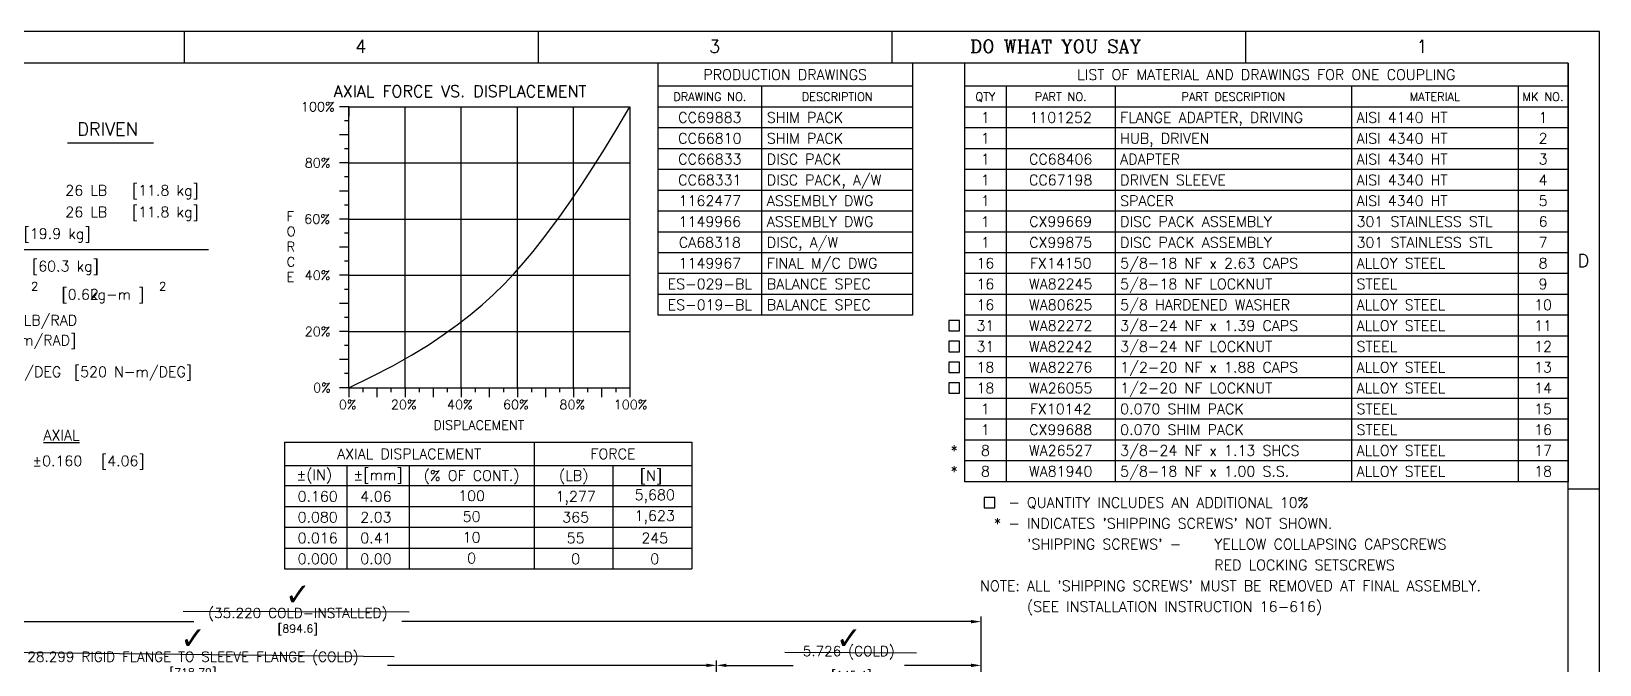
# Model space of a CAD drawing. Header units: inches. Extents: x 0 to 61.2, y 0 to 39.6.
# Drawn here: x 27.29 to 61.2, y 25.91 to 39.6 of the extents above; entities that cross this region are included whole.
import ezdxf
from ezdxf.enums import TextEntityAlignment as Align

# ---------------------------------------------------------------- set-up
doc = ezdxf.new("R2010")
doc.units = ezdxf.units.IN
doc.header["$LTSCALE"] = 0.54
doc.header["$MEASUREMENT"] = 0
for name, color, linetype in [('BORDER', 5, 'Continuous'), ('DIM', 1, 'Continuous'), ('DIM_QC_PASS', 3, 'Continuous'), ('TEXT', 2, 'Continuous'), ('XHATCH', 3, 'Continuous')]:
    doc.layers.add(name, color=color, linetype=linetype)
doc.styles.add('ROMANC', font='romanc', dxfattribs={"height": 0.1563})
doc.styles.add('ROMANS', font='romans')
doc.styles.get("Standard").update_dxf_attribs({"font": 'romans.shx'})
doc.dimstyles.new('Standard$0', dxfattribs={"dimtxt": 0.156, "dimasz": 0.156, "dimexe": 0.0625, "dimexo": 0.0625, "dimgap": 0.09, "dimtad": 0, "dimdec": 3, "dimzin": 4, "dimdsep": 46, "dimtxsty": 'ROMANS', "dimcen": 0, "dimclrd": 1, "dimclre": 1, "dimclrt": 2, "dimazin": 1, "dimtfac": 0.8, "dimtdec": 3, "dimtofl": 0, "dimtmove": 0, "dimatfit": 3, "dimfxl": 1, "dimtolj": 1, "dimtzin": 4, "dimlwd": -1, "dimlwe": -1, "dimarcsym": 0})

# ---------------------------------------------------------------- blocks, each defined once
blk = doc.blocks.new('KF')
at = {"layer": 'BORDER', "color": 5, "linetype": 'Continuous', "extrusion": (0, 1, 0)}
for p, q in [((34, 22), (0, 22)), ((17, 21.62), (17, 22)), ((21.25, 21.62), (21.25, 22)), ((25.5, 21.62), (25.5, 22)), ((29.75, 21.62), (29.75, 22)), ((34, 0), (34, 22)), ((33.62, 21.62), (0.38, 21.62)), ((33.62, 0.38), (33.62, 21.62)), ((18.973, 21.095), (18.86, 21.095)), ((18.973, 20.926), (18.919, 20.926)), ((18.973, 21.095), (22.348, 21.095)), ((18.973, 17.72), (18.973, 21.095)), ((18.973, 21.095), (18.973, 20.982)), ((19.648, 17.72), (19.648, 21.095)), ((20.323, 17.72), (20.323, 21.095)), ((20.998, 17.72), (20.998, 21.095)), ((21.673, 17.72), (21.673, 21.095)), ((22.348, 21.095), (22.348, 17.72)), ((18.973, 20.757), (18.86, 20.757)), ((18.973, 20.589), (18.919, 20.589)), ((18.973, 20.42), (18.86, 20.42)), ((18.973, 20.42), (22.348, 20.42)), ((18.973, 20.251), (18.919, 20.251)), ((18.973, 20.082), (18.86, 20.082)), ((18.973, 19.914), (18.919, 19.914)), ((18.973, 19.745), (18.86, 19.745)), ((18.973, 19.745), (22.348, 19.745)), ((18.973, 19.407), (18.86, 19.407)), ((18.973, 19.576), (18.919, 19.576)), ((18.973, 19.239), (18.919, 19.239)), ((18.973, 19.07), (18.86, 19.07)), ((18.973, 19.07), (22.348, 19.07)), ((18.973, 18.901), (18.919, 18.901)), ((18.973, 18.732), (18.86, 18.732)), ((18.973, 18.564), (18.919, 18.564)), ((18.973, 18.395), (18.86, 18.395)), ((18.973, 18.395), (22.348, 18.395)), ((18.973, 18.226), (18.919, 18.226)), ((18.973, 18.057), (18.86, 18.057)), ((18.973, 17.72), (18.86, 17.72)), ((18.973, 17.889), (18.919, 17.889)), ((18.973, 17.72), (22.348, 17.72)), ((18.973, 17.72), (19.085, 17.72)), ((18.973, 17.72), (18.973, 17.607)), ((19.142, 17.72), (19.142, 17.666)), ((19.31, 17.72), (19.31, 17.607)), ((19.479, 17.72), (19.479, 17.666)), ((19.648, 17.72), (19.648, 17.607)), ((19.817, 17.72), (19.817, 17.666)), ((19.985, 17.72), (19.985, 17.607)), ((20.154, 17.72), (20.154, 17.666)), ((20.323, 17.72), (20.323, 17.607)), ((20.492, 17.72), (20.492, 17.666)), ((20.66, 17.72), (20.66, 17.607)), ((20.829, 17.72), (20.829, 17.666)), ((20.998, 17.72), (20.998, 17.607)), ((21.167, 17.72), (21.167, 17.666)), ((21.335, 17.72), (21.335, 17.607)), ((21.504, 17.72), (21.504, 17.666)), ((21.673, 17.72), (21.673, 17.607)), ((21.842, 17.72), (21.842, 17.666)), ((22.01, 17.72), (22.01, 17.607)), ((22.179, 17.72), (22.179, 17.666)), ((22.348, 17.72), (22.348, 17.607)), ((34, 16.5), (33.62, 16.5))]:
    blk.add_line(p, q, dxfattribs=at)
at = {"layer": 'BORDER', "color": 5, "linetype": 'Continuous'}
for p, q in [((22.191, 20.828), (22.348, 21.095)), ((22.044, 20.584), (22.191, 20.828)), ((21.905, 20.363), (22.044, 20.584)), ((21.773, 20.162), (21.905, 20.363)), ((21.648, 19.977), (21.773, 20.162)), ((21.529, 19.806), (21.648, 19.977)), ((21.413, 19.648), (21.529, 19.806)), ((21.3, 19.499), (21.413, 19.648)), ((21.188, 19.357), (21.3, 19.499)), ((20.958, 19.092), (21.074, 19.222)), ((21.074, 19.222), (21.188, 19.357)), ((20.837, 18.964), (20.958, 19.092)), ((20.709, 18.839), (20.837, 18.964)), ((20.429, 18.594), (20.573, 18.715)), ((20.573, 18.715), (20.709, 18.839)), ((20.108, 18.353), (20.275, 18.473)), ((20.275, 18.473), (20.429, 18.594)), ((19.926, 18.232), (20.108, 18.353)), ((19.5, 17.984), (19.724, 18.11)), ((19.724, 18.11), (19.926, 18.232)), ((19.251, 17.854), (19.5, 17.984)), ((18.973, 17.72), (19.251, 17.854))]:
    blk.add_line(p, q, dxfattribs=at)
at = {"color": 2, "style": 'ROMANS'}
for s, height, p in [('AXIAL FORCE VS. DISPLACEMENT', 0.1406, (18.791, 21.211)), ('100%', 0.1125, (18.397, 21.039)), ('80%', 0.1125, (18.443, 20.364)), ('F', 0.113, (18.226, 19.722)), ('60%', 0.1125, (18.437, 19.689)), ('O', 0.113, (18.226, 19.54)), ('R', 0.113, (18.226, 19.357)), ('C', 0.113, (18.226, 19.175)), ('E', 0.113, (18.226, 18.993)), ('40%', 0.1125, (18.443, 19.014)), ('20%', 0.1125, (18.443, 18.339)), ('0%', 0.1125, (18.544, 17.664)), ('0%', 0.1125, (18.853, 17.46)), ('20%', 0.1125, (19.478, 17.46)), ('40%', 0.1125, (20.153, 17.46)), ('60%', 0.1125, (20.825, 17.46)), ('80%', 0.1125, (21.503, 17.46)), ('100%', 0.1125, (22.155, 17.46)), ('DISPLACEMENT', 0.1125, (19.989, 17.215))]:
    blk.add_text(s, height=height, dxfattribs=at).set_placement(p)
blk.add_attdef('CUSTOMER', text='', height=0.225, dxfattribs=at).set_placement((28.347, 3.948), align=Align.MIDDLE_LEFT)
for tag, height, p in [('SCALE', 0.12, (24.058, 1.547)), ('CPLG', 0.156, (31.665, 1.5)), ('DWG_NO', 0.225, (31.392, 1.063))]:
    blk.add_attdef(tag, text='', height=height, dxfattribs=at).set_placement(p, align=Align.MIDDLE)
for tag, height, p in [('PG', 0.1, (32.66, 0.988)), ('OF', 0.1, (32.979, 0.988)), ('R', 0.125, (33.34, 1.011))]:
    blk.add_attdef(tag, text='', height=height, dxfattribs=at).set_placement(p, align=Align.MIDDLE_CENTER)
blk.add_attdef('COPY_YEAR', (22.98, 0.716), '', height=0.055, dxfattribs=at)
at = {"layer": 'BORDER', "color": 2, "linetype": 'Continuous', "style": 'ROMANC'}
for s, p in [('4', (19.05, 21.742)), ('3', (23.3, 21.742)), ('1', (31.8, 21.742)), ('D', (33.734, 19.167))]:
    blk.add_text(s, height=0.156, dxfattribs=at).set_placement(p)
at = {"layer": 'BORDER', "color": 2, "style": 'ROMANC'}
blk.add_text('DO WHAT YOU SAY', height=0.1563, dxfattribs=at).set_placement((26.436, 21.743))
at = {"layer": 'BORDER', "style": 'ROMANS', "flags": 1}
for tag, p in [('REMARK', (34.127, 2.157)), ('DRVN_EQP', (34.127, 1.722)), ('DRVN_BR', (34.126, 1.266)), ('FEA1', (34.126, 1.061)), ('FEA2', (34.125, 0.875)), ('CP', (34.125, 0.7))]:
    blk.add_attdef(tag, p, '', height=0.1, dxfattribs=at)
for tag, p in [('DRV_EQP', (34.129, 1.973)), ('DRV_BR', (34.127, 1.517))]:
    blk.add_attdef(tag, text='', height=0.1, dxfattribs=at).set_placement(p, align=Align.MIDDLE_LEFT)
blk = doc.blocks.new('*D32')
at = {"layer": 'Defpoints', "color": 0, "transparency": 16777216}
for p in [(42.099, 25.892), (19.465, 24.041), (42.099, 22.151)]:
    blk.add_point(p, dxfattribs=at)
at = {"layer": 'DIM', "color": 1, "transparency": 16777216}
for p, q in [((19.465, 24.149), (19.465, 26)), ((19.681, 25.892), (26.575, 25.892)), ((41.883, 25.892), (34.989, 25.892)), ((42.099, 22.259), (42.099, 26))]:
    blk.add_line(p, q, dxfattribs=at)
for points in [[(19.681, 25.928), (19.681, 25.856), (19.465, 25.892)], [(41.883, 25.928), (41.883, 25.856), (42.099, 25.892)]]:
    blk.add_solid(points, dxfattribs=at)
at = {"layer": 'DIM', "color": 2, "transparency": 16777216, "insert": (30.782, 25.892), "char_height": 0.216, "attachment_point": 5, "style": 'ROMANS'}
blk.add_mtext('\\A1;28.299 RIGID FLANGE TO SLEEVE FLANGE (COLD) \\P\\H0.8x;[718.79]', dxfattribs=at)
blk = doc.blocks.new('*D33')
at = {"layer": 'Defpoints', "color": 0, "transparency": 16777216}
for p in [(47.825, 26.837), (18.27, 22.686), (47.825, 20.901)]:
    blk.add_point(p, dxfattribs=at)
at = {"layer": 'DIM', "color": 1, "transparency": 16777216}
for p, q in [((18.27, 25.384), (18.27, 26.945)), ((18.486, 26.837), (30.8, 26.837)), ((47.609, 26.837), (35.295, 26.837)), ((47.825, 21.009), (47.825, 26.945)), ((18.27, 22.794), (18.27, 24.463))]:
    blk.add_line(p, q, dxfattribs=at)
for points in [[(18.486, 26.873), (18.486, 26.801), (18.27, 26.837)], [(47.609, 26.873), (47.609, 26.801), (47.825, 26.837)]]:
    blk.add_solid(points, dxfattribs=at)
at = {"layer": 'DIM', "color": 2, "transparency": 16777216, "insert": (33.048, 26.837), "char_height": 0.216, "attachment_point": 5, "style": 'ROMANS'}
blk.add_mtext('\\A1;(35.220 COLD-INSTALLED) \\P\\H0.8x;[894.6]', dxfattribs=at)
blk = doc.blocks.new('*D34')
at = {"layer": 'Defpoints', "color": 0, "transparency": 16777216}
for p in [(47.825, 25.892), (42.099, 22.151), (47.825, 20.901)]:
    blk.add_point(p, dxfattribs=at)
at = {"layer": 'DIM', "color": 1, "transparency": 16777216}
for p, q in [((42.099, 22.259), (42.099, 26)), ((42.315, 25.892), (43.759, 25.892)), ((47.609, 25.892), (46.166, 25.892)), ((47.825, 21.009), (47.825, 26))]:
    blk.add_line(p, q, dxfattribs=at)
for points in [[(42.315, 25.928), (42.315, 25.856), (42.099, 25.892)], [(47.609, 25.928), (47.609, 25.856), (47.825, 25.892)]]:
    blk.add_solid(points, dxfattribs=at)
at = {"layer": 'DIM', "color": 2, "transparency": 16777216, "char_height": 0.216, "attachment_point": 5, "style": 'ROMANS'}
for s, insert in [('\\A1;5.726 (COLD)', (44.962, 26.165)), ('\\A1;\\H0.8x; [145.4]', (44.962, 25.652))]:
    blk.add_mtext(s, dxfattribs=dict(at, insert=insert))
blk = doc.blocks.new('BMBLOCK1')
at = {"layer": 'BORDER', "color": 5, "linetype": 'Continuous', "extrusion": (0, 1, 0)}
for p, q in [((-7.875, 0), (-10.935, 0)), ((-10.935, 0), (-10.935, -0.78)), ((-7.875, 0), (-7.875, -0.78)), ((0, 0), (-7.25, 0)), ((-7.25, 0), (-7.25, -0.78)), ((0, 0), (0, -0.78)), ((-7.875, -0.28), (-10.935, -0.28)), ((-9.685, -0.78), (-9.685, -0.28)), ((0, -0.28), (-7.25, -0.28)), ((-6.75, -0.28), (-6.75, -0.78)), ((-5.44, -0.28), (-5.44, -0.78)), ((-2.6, -0.28), (-2.6, -0.78)), ((-0.6, -0.28), (-0.6, -0.78)), ((-7.875, -0.53), (-10.935, -0.53)), ((0, -0.53), (-7.25, -0.53)), ((-7.875, -0.78), (-10.935, -0.78)), ((0, -0.78), (-7.25, -0.78))]:
    blk.add_line(p, q, dxfattribs=at)
at = {"layer": 'TEXT', "color": 2, "linetype": 'Continuous', "style": 'ROMANS'}
for s, height, p in [('PRODUCTION DRAWINGS', 0.125, (-9.405, -0.14)), ('DRAWING NO.', 0.1, (-10.31, -0.405)), ('DESCRIPTION', 0.1, (-8.78, -0.405)), ('QTY', 0.1, (-7, -0.405)), ('PART NO.', 0.1, (-6.095, -0.405)), ('PART DESCRIPTION', 0.1, (-4.02, -0.405)), ('MATERIAL', 0.1, (-1.6, -0.405)), ('MK NO.', 0.1, (-0.3, -0.405))]:
    blk.add_text(s, height=height, dxfattribs=at).set_placement(p, align=Align.MIDDLE_CENTER)
for s, p in [('LIST OF MATERIAL AND DRAWINGS FOR ONE COUPLING', (-3.625, -0.14)), ('1', (-0.3, -0.655))]:
    blk.add_text(s, height=0.125, dxfattribs=at).set_placement(p, align=Align.MIDDLE)
at = {"layer": 'TEXT', "style": 'ROMANS'}
for tag, p in [('DN1', (-10.31, -0.655)), ('Q1', (-7, -0.655)), ('PN1', (-6.095, -0.655))]:
    blk.add_attdef(tag, text='', height=0.125, dxfattribs=at).set_placement(p, align=Align.MIDDLE)
for tag, p in [('PD1', (-9.625, -0.7175)), ('D1', (-5.38, -0.7175)), ('M1', (-2.54, -0.7175))]:
    blk.add_attdef(tag, p, '', height=0.125, dxfattribs=at)
blk = doc.blocks.new('BMXTRA')
at = {"layer": 'BORDER', "color": 5, "linetype": 'Continuous', "extrusion": (0, 1, 0)}
for p, q in [((-7.25, 0), (-7.25, -0.25)), ((-6.75, 0), (-6.75, -0.25)), ((-5.44, 0), (-5.44, -0.25)), ((-2.6, 0), (-2.6, -0.25)), ((-0.6, 0), (-0.6, -0.25)), ((0, 0), (0, -0.25)), ((0, -0.25), (-7.25, -0.25))]:
    blk.add_line(p, q, dxfattribs=at)
at = {"layer": 'TEXT', "style": 'ROMANS'}
for tag, p in [('Q-', (-7, -0.125)), ('PN-', (-6.095, -0.125)), ('MK-', (-0.3, -0.125))]:
    blk.add_attdef(tag, text='', height=0.125, dxfattribs=at).set_placement(p, align=Align.MIDDLE)
for tag, p in [('D-', (-5.38, -0.1875)), ('M-', (-2.54, -0.1875))]:
    blk.add_attdef(tag, p, '', height=0.125, dxfattribs=at)
blk = doc.blocks.new('XPRODBLK')
at = {"layer": 'BORDER', "color": 5, "linetype": 'Continuous', "extrusion": (0, 1, 0)}
for p, q in [((0, 0), (0, -0.25)), ((1.25, -0.25), (1.25, 0)), ((3.06, 0), (3.06, -0.25)), ((3.06, -0.25), (0, -0.25))]:
    blk.add_line(p, q, dxfattribs=at)
at = {"layer": 'TEXT', "style": 'ROMANS'}
blk.add_attdef('DN?', text='', height=0.125, dxfattribs=at).set_placement((0.625, -0.125), align=Align.MIDDLE)
blk.add_attdef('PD?', (1.31, -0.1875), '', height=0.125, dxfattribs=at)

msp = doc.modelspace()

# ---------------------------------------------------------------- linework, layer by layer
at = {"layer": 'BORDER', "color": 5, "linetype": 'Continuous', "extrusion": (0, 1, 0)}
for p, q in [((32.7564, 30.7152), (41.57009, 30.7152)), ((32.7564, 30.7152), (32.7564, 27.97794)), ((38.1564, 30.7152), (38.1564, 27.97794)), ((41.57009, 30.7152), (41.57009, 27.97794)), ((32.7564, 30.21426), (41.57009, 30.21426)), ((34.1064, 30.21426), (34.1064, 27.97794)), ((35.4564, 30.21426), (35.4564, 27.97794)), ((39.86325, 30.21426), (39.86325, 27.97794)), ((32.7564, 29.77794), (41.57009, 29.77794)), ((32.7564, 29.32794), (41.57009, 29.32794)), ((32.7564, 28.87794), (41.57009, 28.87794)), ((32.7564, 28.42794), (41.57009, 28.42794)), ((32.7564, 27.97794), (41.57009, 27.97794))]:
    msp.add_line(p, q, dxfattribs=at)
at = {"layer": 'TEXT', "color": 2, "linetype": 'Continuous', "extrusion": (0, 1, 0)}
msp.add_line((28.06406, 37.1916), (29.9292, 37.1916), dxfattribs=at)
at = {"layer": 'TEXT'}
for p, q in [((23.82371, 34.88061), (31.11361, 34.88061)), ((47.3535, 33.3495), (47.1285, 33.3495)), ((47.1285, 33.3495), (47.1285, 33.1245)), ((47.3535, 33.1245), (47.3535, 33.3495)), ((47.1285, 33.1245), (47.3535, 33.1245)), ((47.3535, 32.8995), (47.1285, 32.8995)), ((47.1285, 32.8995), (47.1285, 32.6745)), ((47.3535, 32.6745), (47.3535, 32.8995)), ((47.1285, 32.6745), (47.3535, 32.6745)), ((47.3535, 32.4495), (47.1285, 32.4495)), ((47.1285, 32.4495), (47.1285, 32.2245)), ((47.1285, 32.2245), (47.3535, 32.2245)), ((47.3535, 32.2245), (47.3535, 32.4495)), ((47.3535, 31.9995), (47.1285, 31.9995)), ((47.1285, 31.9995), (47.1285, 31.7745)), ((47.3535, 31.7745), (47.3535, 31.9995)), ((47.1285, 31.7745), (47.3535, 31.7745)), ((48.1185, 29.5245), (47.8935, 29.5245)), ((47.8935, 29.5245), (47.8935, 29.2995)), ((48.1185, 29.2995), (48.1185, 29.5245)), ((47.8935, 29.2995), (48.1185, 29.2995))]:
    msp.add_line(p, q, dxfattribs=at)
at = {"layer": 'XHATCH'}
for p, q in [((30.5701, 27.06568), (35.45469, 27.05262)), ((26.2863, 26.17796), (35.12818, 26.08658)), ((43.58178, 26.17802), (46.42894, 26.1646))]:
    msp.add_line(p, q, dxfattribs=at)

# ---------------------------------------------------------------- block references
at = {"layer": 'BORDER', "xscale": 1.8, "yscale": 1.8, "zscale": 1.8}
msp.add_blockref('KF', (0, 0), dxfattribs=at)
for name, p, values in [('BMBLOCK1', (60.516, 38.916), {'Q1': '1', 'PN1': '1101252', 'D1': 'FLANGE ADAPTER, DRIVING', 'M1': 'AISI 4140 HT', 'DN1': 'CC69883', 'PD1': 'SHIM PACK'}), ('XPRODBLK', (40.833, 37.512), {'DN?': 'CC66810', 'PD?': 'SHIM PACK'}), ('BMXTRA', (60.516, 37.512), {'MK-': '2', 'Q-': '1', 'D-': 'HUB, DRIVEN', 'M-': 'AISI 4340 HT'}), ('XPRODBLK', (40.833, 37.062), {'DN?': 'CC66833', 'PD?': 'DISC PACK'}), ('BMXTRA', (60.516, 37.062), {'MK-': '3', 'Q-': '1', 'PN-': 'CC68406', 'D-': 'ADAPTER', 'M-': 'AISI 4340 HT'}), ('XPRODBLK', (40.833, 36.612), {'DN?': 'CC68331', 'PD?': 'DISC PACK, A/W'}), ('BMXTRA', (60.516, 36.612), {'MK-': '4', 'Q-': '1', 'PN-': 'CC67198', 'D-': 'DRIVEN SLEEVE', 'M-': 'AISI 4340 HT'}), ('XPRODBLK', (40.833, 36.162), {'DN?': '1162477', 'PD?': 'ASSEMBLY DWG'}), ('BMXTRA', (60.516, 36.162), {'MK-': '5', 'Q-': '1', 'D-': 'SPACER', 'M-': 'AISI 4340 HT'}), ('XPRODBLK', (40.833, 35.712), {'DN?': '1149966', 'PD?': 'ASSEMBLY DWG'}), ('BMXTRA', (60.516, 35.712), {'MK-': '6', 'Q-': '1', 'PN-': 'CX99669', 'D-': 'DISC PACK ASSEMBLY', 'M-': '301 STAINLESS STL'}), ('XPRODBLK', (40.833, 35.262), {'DN?': 'CA68318', 'PD?': 'DISC, A/W'}), ('BMXTRA', (60.516, 35.262), {'MK-': '7', 'Q-': '1', 'PN-': 'CX99875', 'D-': 'DISC PACK ASSEMBLY', 'M-': '301 STAINLESS STL'}), ('XPRODBLK', (40.833, 34.812), {'DN?': '1149967', 'PD?': 'FINAL M/C DWG'}), ('BMXTRA', (60.516, 34.812), {'MK-': '8', 'Q-': '16', 'PN-': 'FX14150', 'D-': '5/8-18 NF x 2.63 CAPS', 'M-': 'ALLOY STEEL'}), ('XPRODBLK', (40.833, 34.362), {'DN?': 'ES-029-BL', 'PD?': 'BALANCE SPEC'}), ('BMXTRA', (60.516, 34.362), {'MK-': '9', 'Q-': '16', 'PN-': 'WA82245', 'D-': '5/8-18 NF LOCKNUT', 'M-': 'STEEL'}), ('XPRODBLK', (40.833, 33.912), {'DN?': 'ES-019-BL', 'PD?': 'BALANCE SPEC'}), ('BMXTRA', (60.516, 33.912), {'MK-': '10', 'Q-': '16', 'PN-': 'WA80625', 'D-': '5/8 HARDENED WASHER', 'M-': 'ALLOY STEEL'}), ('BMXTRA', (60.516, 33.462), {'MK-': '11', 'Q-': '31', 'PN-': 'WA82272', 'D-': '3/8-24 NF x 1.39 CAPS', 'M-': 'ALLOY STEEL'}), ('BMXTRA', (60.516, 33.012), {'MK-': '12', 'Q-': '31', 'PN-': 'WA82242', 'D-': '3/8-24 NF LOCKNUT', 'M-': 'STEEL'}), ('BMXTRA', (60.516, 32.562), {'MK-': '13', 'Q-': '18', 'PN-': 'WA82276', 'D-': '1/2-20 NF x 1.88 CAPS', 'M-': 'ALLOY STEEL'}), ('BMXTRA', (60.516, 32.112), {'MK-': '14', 'Q-': '18', 'PN-': 'WA26055', 'D-': '1/2-20 NF LOCKNUT', 'M-': 'ALLOY STEEL'}), ('BMXTRA', (60.516, 31.662), {'MK-': '15', 'Q-': '1', 'PN-': 'FX10142', 'D-': '0.070 SHIM PACK', 'M-': 'STEEL'}), ('BMXTRA', (60.516, 31.212), {'MK-': '16', 'Q-': '1', 'PN-': 'CX99688', 'D-': '0.070 SHIM PACK', 'M-': 'STEEL'}), ('BMXTRA', (60.516, 30.762), {'MK-': '17', 'Q-': '8', 'PN-': 'WA26527', 'D-': '3/8-24 NF x 1.13 SHCS', 'M-': 'ALLOY STEEL'}), ('BMXTRA', (60.516, 30.312), {'MK-': '18', 'Q-': '8', 'PN-': 'WA81940', 'D-': '5/8-18 NF x 1.00 S.S.', 'M-': 'ALLOY STEEL'})]:
    msp.add_blockref(name, p, dxfattribs=at).add_auto_attribs(values)

# ---------------------------------------------------------------- texts
at = {"layer": 'DIM_QC_PASS', "color": 3, "char_height": 0.5, "width": 9.2, "attachment_point": 8}
for insert in [(33.04786, 27.18703), (30.78236, 26.24203), (44.96236, 26.24203)]:
    msp.add_mtext('{\\fArial|b1|i0;✓}', dxfattribs=dict(at, insert=insert))
at = {"layer": 'TEXT', "color": 2, "linetype": 'Continuous', "style": 'ROMANS'}
msp.add_text('DRIVEN', height=0.2808, dxfattribs=at).set_placement((28.27804, 37.34553))
at = {"layer": 'TEXT', "style": 'ROMANS'}
for s, p in [('[11.8 kg]', (30.906, 36.162)), ('26 LB', (28.926, 36.162)), ('26 LB', (28.926, 35.694)), ('[11.8 kg]', (30.906, 35.694)), ('[19.9 kg]', (28.566, 35.226)), ('[60.3 kg]', (28.746, 34.524)), ('[0.62', (28.746, 33.912)), ('%%p0.160', (28.386, 30.312)), ('[4.06]', (29.736, 30.312)), ('- ', (48.816, 29.412)), ('* - ', (48.816, 28.962)), ('NOTE: ', (48.816, 27.612))]:
    msp.add_text(s, height=0.225, dxfattribs=at).set_placement(p, align=Align.MIDDLE_RIGHT)
for s, p in [('LB-IN        kg-m ]', (26.226, 33.912)), ('X 10  IN-LB/RAD', (25.53759, 33.354)), ('X 10  N-m/RAD]', (25.53759, 32.922)), ('IN-LB/DEG', (26.226, 32.238)), ('[520 N-m/DEG]', (28.206, 32.238)), ('%%UAXIAL', (27.54708, 30.86994)), ('QUANTITY INCLUDES AN ADDITIONAL 10%', (48.816, 29.412)), ("INDICATES 'SHIPPING SCREWS' NOT SHOWN.", (48.816, 28.962)), ("'SHIPPING SCREWS' -", (48.816, 28.512)), ('YELLOW COLLAPSING CAPSCREWS', (52.866, 28.512)), ('RED LOCKING SETSCREWS', (52.866, 28.062)), ("ALL 'SHIPPING SCREWS' MUST BE REMOVED AT FINAL ASSEMBLY.", (48.816, 27.612)), ('(SEE INSTALLATION INSTRUCTION 16-616)', (48.816, 27.162))]:
    msp.add_text(s, height=0.225, dxfattribs=at).set_placement(p, align=Align.MIDDLE_LEFT)
for s, height, p in [('2', 0.18, (27.35786, 34.08863)), ('2', 0.18, (30.12499, 34.08863)), ('*', 0.225, (47.241, 30.537)), ('*', 0.225, (47.241, 30.087)), ('0.160', 0.225, (33.4764, 29.5452)), ('1,277', 0.225, (39.0564, 29.5452)), ('0.080', 0.225, (33.4764, 29.0952)), ('365', 0.225, (39.0564, 29.0952)), ('0.016', 0.225, (33.4764, 28.6452)), ('55', 0.225, (39.0564, 28.6452)), ('0.000', 0.225, (33.4764, 28.1952)), ('0', 0.225, (39.0564, 28.1952))]:
    msp.add_text(s, height=height, dxfattribs=at).set_placement(p, align=Align.MIDDLE_CENTER)
at = {"layer": 'TEXT', "color": 2, "linetype": 'Continuous', "style": 'ROMANS'}
for s, p in [('AXIAL DISPLACEMENT', (35.4564, 30.46473)), ('FORCE', (39.86325, 30.46473)), ('(% OF CONT.)', (36.8064, 29.9961)), ('(LB)', (39.01461, 29.9961)), ('[N]', (40.68493, 29.9961))]:
    msp.add_text(s, height=0.225, dxfattribs=at).set_placement(p, align=Align.MIDDLE_CENTER)
for s, p in [('%%P(IN)', (33.40444, 29.9961)), ('%%P[mm]', (34.78307, 29.9961)), ('100', (36.8064, 29.55978)), ('50', (36.8064, 29.10978)), ('10', (36.8064, 28.65978)), ('0', (36.8064, 28.20978))]:
    msp.add_text(s, height=0.225, dxfattribs=at).set_placement(p, align=Align.MIDDLE)
at = {"layer": 'TEXT', "style": 'ROMANS'}
for s, p in [('4.06', (34.7364, 29.5452)), ('5,680', (40.7664, 29.5452)), ('2.03', (34.7364, 29.0952)), ('1,623', (40.7664, 29.0952)), ('0.41', (34.7364, 28.6452)), ('245', (40.7664, 28.6452)), ('0.00', (34.7364, 28.1952)), ('0', (40.7664, 28.1952))]:
    msp.add_text(s, height=0.225, dxfattribs=at).set_placement(p, align=Align.MIDDLE)

# ---------------------------------------------------------------- dimensions: what is measured, and where the dimension line sits
at = {"layer": 'DIM'}
for base, p1, p2, text, override, picture, middle in [((47.82536, 26.83703), (18.27036, 22.68641), (47.82536, 20.90141), '(35.220 COLD-INSTALLED) \\P\\H0.8x;[894.6]', {"dimscale": 1.8, "dimtxt": 0.12, "dimasz": 0.12, "dimexe": 0.06, "dimexo": 0.06, "dimgap": 0.06, "dimpost": '<>\\X\\H0.8x;', "dimcen": 0.06, "dimadec": 3, "dimtp": 0.035, "dimtm": 0.035, "dimtfac": 0.7}, '*D33', (33.04786, 26.83703)), ((42.09936, 25.89203), (19.46536, 24.04141), (42.09936, 22.15141), '28.299 RIGID FLANGE TO SLEEVE FLANGE (COLD) \\P\\H0.8x;[718.79]', {"dimscale": 1.8, "dimtxt": 0.12, "dimasz": 0.12, "dimexe": 0.06, "dimexo": 0.06, "dimgap": 0.06, "dimpost": '<>\\X\\H0.8x;', "dimcen": 0.06, "dimadec": 3, "dimtp": 0.035, "dimtm": 0.035, "dimtfac": 0.7}, '*D32', (30.78236, 25.89203)), ((47.82536, 25.89203), (42.09936, 22.15141), (47.82536, 20.90141), '<>[]', {"dimscale": 1.8, "dimtxt": 0.12, "dimasz": 0.12, "dimexe": 0.06, "dimexo": 0.06, "dimgap": 0.06, "dimpost": '<> (COLD)\\X\\H0.8x;', "dimcen": 0.06, "dimadec": 3, "dimtp": 0.035, "dimtm": 0.035, "dimtfac": 0.7}, '*D34', (44.96236, 25.89203))]:
    dim = msp.add_linear_dim(base=base, p1=p1, p2=p2, text=text, dimstyle='Standard$0', override=override, dxfattribs=at)
    dim.commit()
    dim.dimension.update_dxf_attribs({"geometry": picture, "text_midpoint": middle})

doc.saveas('drawing.dxf')
